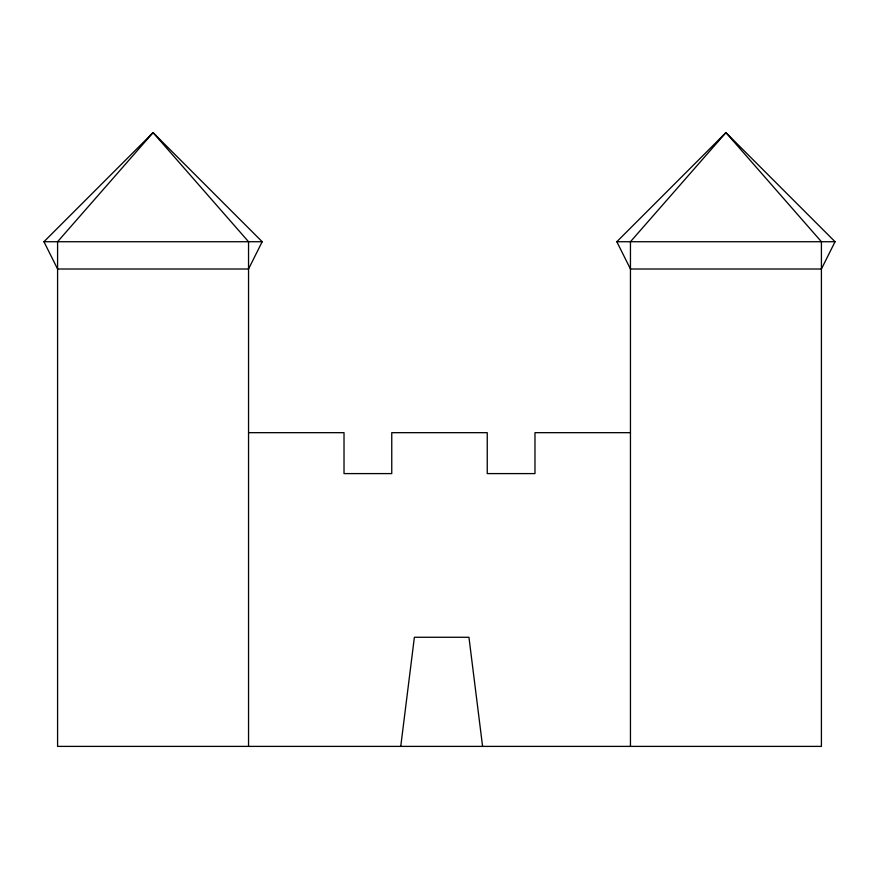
<?xml version="1.0" encoding="UTF-8"?>
<svg xmlns="http://www.w3.org/2000/svg" width="879" height="879" viewBox="0 0 879 879"><rect width="100%" height="100%" fill="white"/><g stroke="black" fill="none" stroke-linecap="round" stroke-linejoin="round"><path stroke-width="1.32" d="M400.747 746.392L414.383 637.275L468.946 637.275L482.582 746.392M262.184 241.725L248.548 269.007L57.585 269.007L43.95 241.725L153.067 132.608L262.184 241.725L43.95 241.725M835.05 241.725L821.415 269.007L630.452 269.007L616.816 241.725L725.933 132.608L835.05 241.725L616.816 241.725M248.548 432.677L344.019 432.677L344.019 473.594L391.759 473.594L391.759 432.677L487.241 432.677L487.241 473.594L534.981 473.594L534.981 432.677L630.452 432.677M630.452 746.392L630.452 241.725L725.933 132.608L821.415 241.725L821.415 746.392L57.585 746.392L57.585 241.725L153.067 132.608L248.548 241.725L248.548 746.392"/></g></svg>
